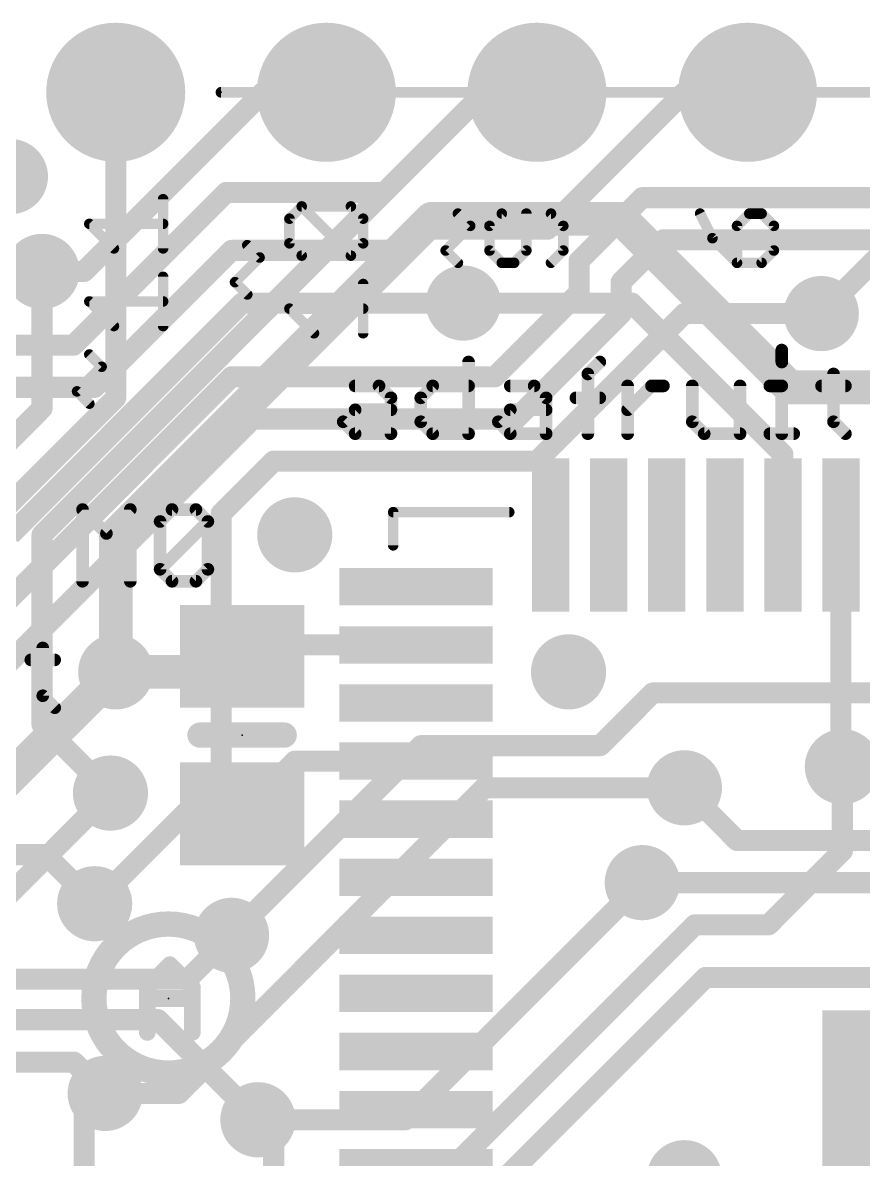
# Model space of a CAD drawing. Extents: x -9.1 to 62.5, y -8.5 to 33.
# Drawn here: x 28.09 to 38.23, y 8.73 to 22.43 of the extents above; entities that cross this region are included whole.
import ezdxf

# ---------------------------------------------------------------- set-up
doc = ezdxf.new("R2010")
doc.units = 0
for name, color, linetype in [('1', 12, 'CONTINUOUS'), ('16', 132, 'CONTINUOUS'), ('17', 110, 'CONTINUOUS'), ('18', 110, 'CONTINUOUS'), ('21', 40, 'CONTINUOUS'), ('23', 40, 'CONTINUOUS'), ('47', 253, 'CONTINUOUS')]:
    doc.layers.add(name, color=color, linetype=linetype)

# ---------------------------------------------------------------- blocks, each defined once
blk = doc.blocks.new('RECT')
blk.add_solid([(-0.5, -0.5), (0.5, -0.5), (-0.5, 0.5), (0.5, 0.5)])
blk = doc.blocks.new('ROUNDP')
at = {"const_width": 0.5}
blk.add_lwpolyline([(0, -0.25, 1), (0, 0.25, 1), (0, -0.25)], format="xyb", dxfattribs=at)
blk = doc.blocks.new('ROUNDV')
at = {"const_width": 0.5}
blk.add_lwpolyline([(0, -0.25, 1), (0, 0.25, 1), (0, -0.25)], format="xyb", dxfattribs=at)

msp = doc.modelspace()

# ---------------------------------------------------------------- linework, layer by layer
at = {"layer": '1'}
for points, const_width in [([(28.321, 16.256), (33.655, 21.59)], 0.254), ([(29.21, 17.907), (29.21, 21.59)], 0.254), ([(33.655, 21.59), (34.29, 21.59)], 0.254), ([(39.37, 20.574), (37.719, 18.923)], 0.254), ([(33.02, 20.066), (29.21, 16.256)], 0.4064), ([(35.306, 20.066), (33.02, 20.066)], 0.4064), ([(37.338, 18.034), (35.306, 20.066)], 0.4064), ([(28.321, 17.78), (28.321, 19.431)], 0.254), ([(33.401, 19.05), (35.433, 19.05)], 0.254), ([(35.433, 19.05), (37.256, 17.227)], 0.254), ([(39.563, 18.034), (37.338, 18.034)], 0.4064), ([(27.686, 16.383), (29.21, 17.907)], 0.254), ([(26.924, 16.383), (28.321, 17.78)], 0.254), ([(37.256, 17.227), (37.256, 16.255)], 0.254), ([(29.21, 16.256), (29.21, 14.605)], 0.4064), ([(28.321, 16.256), (28.321, 13.97)], 0.254), ([(37.956, 13.479), (37.956, 16.255)], 0.254), ([(30.744, 14.803), (30.734, 14.793)], 0.254), ([(32.831, 14.93), (30.744, 14.93)], 0.254), ([(30.744, 14.93), (30.744, 14.803)], 0.254), ([(29.21, 14.605), (30.861, 14.605)], 0.4064), ([(30.861, 14.793), (30.734, 14.793)], 0.254), ([(30.861, 14.605), (30.861, 14.793)], 0.254), ([(30.861, 14.605), (30.988, 14.478)], 0.254), ([(28.321, 13.97), (29.1465, 13.1445)], 0.254), ([(31.371, 13.53), (30.734, 12.893)], 0.254), ([(32.831, 13.53), (31.371, 13.53)], 0.254), ([(37.973, 13.462), (37.956, 13.479)], 0.254), ([(36.068, 13.208), (36.703, 12.573)], 0.254), ([(36.703, 12.573), (38.608, 12.573)], 0.254), ([(27.605, 12.402), (28.365, 12.402)], 0.254), ([(28.365, 12.402), (28.956, 11.811)], 0.254), ([(39.497, 12.065), (35.56, 12.065)], 0.254), ([(30.079, 10.902), (30.607, 11.43)], 0.254), ([(27.605, 10.902), (30.079, 10.902)], 0.254), ([(29.718, 10.414), (27.617, 10.414)], 0.254), ([(29.718, 10.414), (30.9245, 9.2075)], 0.254), ([(27.605, 9.902), (28.706, 9.902)], 0.254), ([(28.706, 9.902), (29.083, 9.525)], 0.254), ([(30.9245, 9.2075), (31.115, 9.017)], 0.254), ([(31.115, 9.017), (31.115, 7.239)], 0.254)]:
    msp.add_lwpolyline(points, dxfattribs=dict(at, const_width=const_width))
for points, const_width in [([(29.2735, 21.59, 1), (29.1465, 21.59)], 0.127), ([(33.655, 21.6535, 1), (33.655, 21.5265)], 0.127), ([(33.6999, 21.5451, 1), (33.6101, 21.6349)], 0.127), ([(34.29, 21.5265, 1), (34.29, 21.6535)], 0.127), ([(33.02, 20.1676, 1), (33.02, 19.9644)], 0.2032), ([(33.0918, 19.9942, 1), (32.9482, 20.1378)], 0.2032), ([(35.3778, 20.1378, 1), (35.2342, 19.9942)], 0.2032), ([(35.306, 19.9644, 1), (35.306, 20.1676)], 0.2032), ([(28.3845, 19.431, 1), (28.2575, 19.431)], 0.127), ([(33.401, 19.1135, 1), (33.401, 18.9865)], 0.127), ([(35.4779, 19.0949, 1), (35.3881, 19.0051)], 0.127), ([(35.433, 18.9865, 1), (35.433, 19.1135)], 0.127), ([(37.6741, 18.9679, 1), (37.7639, 18.8781)], 0.127), ([(37.338, 18.1356, 1), (37.338, 17.9324)], 0.2032), ([(37.2662, 17.9622, 1), (37.4098, 18.1058)], 0.2032), ([(29.1465, 17.907, 1), (29.2735, 17.907)], 0.127), ([(29.2549, 17.8621, 1), (29.1651, 17.9519)], 0.127), ([(28.2575, 17.78, 1), (28.3845, 17.78)], 0.127), ([(28.3659, 17.7351, 1), (28.2761, 17.8249)], 0.127), ([(37.3195, 17.227, 1), (37.1925, 17.227)], 0.127), ([(37.2111, 17.1821, 1), (37.3009, 17.2719)], 0.127), ([(29.3116, 16.256, 1), (29.1084, 16.256)], 0.2032), ([(28.3845, 16.256, 1), (28.2575, 16.256)], 0.127), ([(28.2761, 16.3009, 1), (28.3659, 16.2111)], 0.127), ([(29.1382, 16.3278, 1), (29.2818, 16.1842)], 0.2032), ([(37.1925, 16.255, 1), (37.3195, 16.255)], 0.127), ([(38.0195, 16.255, 1), (37.8925, 16.255)], 0.127), ([(30.744, 14.9935, 1), (30.744, 14.8665)], 0.127), ([(30.8075, 14.93, 1), (30.6805, 14.93)], 0.127), ([(30.7889, 14.7581, 1), (30.6991, 14.8479)], 0.127), ([(32.831, 14.8665, 1), (32.831, 14.9935)], 0.127), ([(29.21, 14.7066, 1), (29.21, 14.5034)], 0.2032), ([(30.734, 14.8565, 1), (30.734, 14.7295)], 0.127), ([(30.6891, 14.8379, 1), (30.7789, 14.7481)], 0.127), ([(30.6805, 14.803, 1), (30.8075, 14.803)], 0.127), ([(30.9245, 14.793, 1), (30.7975, 14.793)], 0.127), ([(30.861, 14.5034, 1), (30.861, 14.7066)], 0.2032), ([(30.861, 14.7295, 1), (30.861, 14.8565)], 0.127), ([(29.1084, 14.605, 1), (29.3116, 14.605)], 0.2032), ([(30.9059, 14.6499, 1), (30.8161, 14.5601)], 0.127), ([(30.7975, 14.605, 1), (30.9245, 14.605)], 0.127), ([(30.9431, 14.4331, 1), (31.0329, 14.5229)], 0.127), ([(28.3659, 14.0149, 1), (28.2761, 13.9251)], 0.127), ([(28.2575, 13.97, 1), (28.3845, 13.97)], 0.127), ([(31.371, 13.5935, 1), (31.371, 13.4665)], 0.127), ([(31.4159, 13.4851, 1), (31.3261, 13.5749)], 0.127), ([(32.831, 13.4665, 1), (32.831, 13.5935)], 0.127), ([(38.0009, 13.5239, 1), (37.9111, 13.4341)], 0.127), ([(37.9281, 13.4171, 1), (38.0179, 13.5069)], 0.127), ([(37.8925, 13.479, 1), (38.0195, 13.479)], 0.127), ([(36.1129, 13.2529, 1), (36.0231, 13.1631)], 0.127), ([(29.1016, 13.0996, 1), (29.1914, 13.1894)], 0.127), ([(30.6891, 12.9379, 1), (30.7789, 12.8481)], 0.127), ([(36.703, 12.6365, 1), (36.703, 12.5095)], 0.127), ([(36.6581, 12.5281, 1), (36.7479, 12.6179)], 0.127), ([(28.4099, 12.4469, 1), (28.3201, 12.3571)], 0.127), ([(28.365, 12.3385, 1), (28.365, 12.4655)], 0.127), ([(35.56, 12.1285, 1), (35.56, 12.0015)], 0.127), ([(28.9111, 11.7661, 1), (29.0009, 11.8559)], 0.127), ([(30.6519, 11.3851, 1), (30.5621, 11.4749)], 0.127), ([(30.0341, 10.9469, 1), (30.1239, 10.8571)], 0.127), ([(30.079, 10.8385, 1), (30.079, 10.9655)], 0.127), ([(29.7629, 10.4589, 1), (29.6731, 10.3691)], 0.127), ([(29.718, 10.3505, 1), (29.718, 10.4775)], 0.127), ([(28.7509, 9.9469, 1), (28.6611, 9.8571)], 0.127), ([(28.706, 9.8385, 1), (28.706, 9.9655)], 0.127), ([(29.0381, 9.4801, 1), (29.1279, 9.5699)], 0.127), ([(30.9694, 9.2524, 1), (30.8796, 9.1626)], 0.127), ([(30.8796, 9.1626, 1), (30.9694, 9.2524)], 0.127), ([(31.1785, 9.017, 1), (31.0515, 9.017)], 0.127), ([(31.0701, 8.9721, 1), (31.1599, 9.0619)], 0.127)]:
    msp.add_lwpolyline(points, format="xyb", dxfattribs=dict(at, const_width=const_width))
at = {"layer": '16'}
for points, const_width in [([(28.829, 19.431), (30.988, 21.59)], 0.254), ([(30.988, 21.59), (31.75, 21.59)], 0.254), ([(32.4485, 20.3835), (33.655, 21.59)], 0.254), ([(33.655, 21.59), (34.29, 21.59)], 0.254), ([(34.417, 19.939), (36.068, 21.59)], 0.254), ([(36.068, 21.59), (36.83, 21.59)], 0.254), ([(28.702, 18.542), (30.5435, 20.3835)], 0.254), ([(30.5435, 20.3835), (32.4485, 20.3835)], 0.254), ([(34.798, 19.558), (35.56, 20.32)], 0.254), ([(35.56, 20.32), (40.005, 20.32)], 0.254), ([(32.639, 19.685), (32.893, 19.939)], 0.254), ([(32.893, 19.939), (34.417, 19.939)], 0.254), ([(35.306, 19.304), (35.814, 19.812)], 0.254), ([(35.814, 19.812), (40.386, 19.812)], 0.254), ([(30.607, 19.685), (28.956, 18.034)], 0.254), ([(30.607, 19.685), (32.639, 19.685)], 0.254), ([(34.798, 19.177), (34.798, 19.558)], 0.254), ([(28.321, 19.431), (28.829, 19.431)], 0.254), ([(35.306, 18.923), (35.306, 19.304)], 0.254), ([(27.94, 16.256), (30.734, 19.05)], 0.254), ([(30.734, 19.05), (33.401, 19.05)], 0.254), ([(33.782, 18.161), (34.798, 19.177)], 0.254), ([(34.036, 17.653), (35.306, 18.923)], 0.254), ([(34.29, 17.145), (36.068, 18.923)], 0.254), ([(36.068, 18.923), (37.719, 18.923)], 0.254), ([(27.94, 18.542), (28.702, 18.542)], 0.254), ([(26.289, 13.843), (30.607, 18.161)], 0.254), ([(30.607, 18.161), (33.782, 18.161)], 0.254), ([(28.956, 18.034), (27.305, 18.034)], 0.254), ([(26.289, 13.081), (30.861, 17.653)], 0.254), ([(30.861, 17.653), (34.036, 17.653)], 0.254), ([(30.48, 16.51), (31.115, 17.145)], 0.254), ([(31.115, 17.145), (34.29, 17.145)], 0.254), ([(30.48, 13.335), (30.48, 16.51)], 0.254), ([(27.051, 12.446), (29.21, 14.605)], 0.4064), ([(35.052, 13.716), (35.687, 14.351)], 0.254), ([(35.687, 14.351), (39.497, 14.351)], 0.254), ([(30.607, 11.43), (32.893, 13.716)], 0.254), ([(32.893, 13.716), (35.052, 13.716)], 0.254), ([(37.973, 12.988), (37.973, 13.462)], 0.254), ([(37.973, 12.446), (37.973, 13.462)], 0.254), ([(28.956, 11.811), (30.48, 13.335)], 0.254), ([(29.972, 9.525), (33.655, 13.208)], 0.254), ([(33.655, 13.208), (36.068, 13.208)], 0.254), ([(27.559, 11.557), (29.1465, 13.1445)], 0.254), ([(37.084, 11.557), (37.973, 12.446)], 0.254), ([(35.56, 12.065), (32.7025, 9.2075)], 0.254), ([(36.195, 11.557), (30.353, 5.715)], 0.254), ([(36.195, 11.557), (37.084, 11.557)], 0.254), ([(33.528, 8.128), (36.322, 10.922)], 0.254), ([(36.322, 10.922), (40.513, 10.922)], 0.254), ([(29.083, 9.525), (28.829, 9.271)], 0.254), ([(29.083, 9.525), (29.972, 9.525)], 0.254), ([(28.829, 9.271), (28.829, 3.683)], 0.254), ([(32.7025, 9.2075), (30.9245, 9.2075)], 0.254)]:
    msp.add_lwpolyline(points, dxfattribs=dict(at, const_width=const_width))
for points, const_width in [([(30.988, 21.6535, 1), (30.988, 21.5265)], 0.127), ([(31.0329, 21.5451, 1), (30.9431, 21.6349)], 0.127), ([(31.75, 21.5265, 1), (31.75, 21.6535)], 0.127), ([(33.655, 21.6535, 1), (33.655, 21.5265)], 0.127), ([(33.6999, 21.5451, 1), (33.6101, 21.6349)], 0.127), ([(34.29, 21.5265, 1), (34.29, 21.6535)], 0.127), ([(36.068, 21.6535, 1), (36.068, 21.5265)], 0.127), ([(36.1129, 21.5451, 1), (36.0231, 21.6349)], 0.127), ([(36.83, 21.5265, 1), (36.83, 21.6535)], 0.127), ([(30.5435, 20.447, 1), (30.5435, 20.32)], 0.127), ([(30.5884, 20.3386, 1), (30.4986, 20.4284)], 0.127), ([(32.4036, 20.4284, 1), (32.4934, 20.3386)], 0.127), ([(32.4485, 20.32, 1), (32.4485, 20.447)], 0.127), ([(35.56, 20.3835, 1), (35.56, 20.2565)], 0.127), ([(35.6049, 20.2751, 1), (35.5151, 20.3649)], 0.127), ([(32.893, 20.0025, 1), (32.893, 19.8755)], 0.127), ([(32.9379, 19.8941, 1), (32.8481, 19.9839)], 0.127), ([(34.3721, 19.9839, 1), (34.4619, 19.8941)], 0.127), ([(34.417, 19.8755, 1), (34.417, 20.0025)], 0.127), ([(35.814, 19.8755, 1), (35.814, 19.7485)], 0.127), ([(35.8589, 19.7671, 1), (35.7691, 19.8569)], 0.127), ([(30.607, 19.7485, 1), (30.607, 19.6215)], 0.127), ([(30.6519, 19.6401, 1), (30.5621, 19.7299)], 0.127), ([(32.5941, 19.7299, 1), (32.6839, 19.6401)], 0.127), ([(32.639, 19.6215, 1), (32.639, 19.7485)], 0.127), ([(34.8615, 19.558, 1), (34.7345, 19.558)], 0.127), ([(34.7531, 19.6029, 1), (34.8429, 19.5131)], 0.127), ([(28.321, 19.4945, 1), (28.321, 19.3675)], 0.127), ([(28.7841, 19.4759, 1), (28.8739, 19.3861)], 0.127), ([(28.829, 19.3675, 1), (28.829, 19.4945)], 0.127), ([(35.3695, 19.304, 1), (35.2425, 19.304)], 0.127), ([(35.2611, 19.3489, 1), (35.3509, 19.2591)], 0.127), ([(30.734, 19.1135, 1), (30.734, 18.9865)], 0.127), ([(30.7789, 19.0051, 1), (30.6891, 19.0949)], 0.127), ([(33.401, 18.9865, 1), (33.401, 19.1135)], 0.127), ([(34.7345, 19.177, 1), (34.8615, 19.177)], 0.127), ([(34.8429, 19.1321, 1), (34.7531, 19.2219)], 0.127), ([(35.3509, 18.8781, 1), (35.2611, 18.9679)], 0.127), ([(36.068, 18.9865, 1), (36.068, 18.8595)], 0.127), ([(36.1129, 18.8781, 1), (36.0231, 18.9679)], 0.127), ([(37.719, 18.8595, 1), (37.719, 18.9865)], 0.127), ([(35.2425, 18.923, 1), (35.3695, 18.923)], 0.127), ([(28.6571, 18.5869, 1), (28.7469, 18.4971)], 0.127), ([(28.702, 18.4785, 1), (28.702, 18.6055)], 0.127), ([(30.607, 18.2245, 1), (30.607, 18.0975)], 0.127), ([(30.6519, 18.1161, 1), (30.5621, 18.2059)], 0.127), ([(33.7371, 18.2059, 1), (33.8269, 18.1161)], 0.127), ([(33.782, 18.0975, 1), (33.782, 18.2245)], 0.127), ([(28.9111, 18.0789, 1), (29.0009, 17.9891)], 0.127), ([(28.956, 17.9705, 1), (28.956, 18.0975)], 0.127), ([(30.861, 17.7165, 1), (30.861, 17.5895)], 0.127), ([(30.9059, 17.6081, 1), (30.8161, 17.6979)], 0.127), ([(33.9911, 17.6979, 1), (34.0809, 17.6081)], 0.127), ([(34.036, 17.5895, 1), (34.036, 17.7165)], 0.127), ([(31.115, 17.2085, 1), (31.115, 17.0815)], 0.127), ([(31.1599, 17.1001, 1), (31.0701, 17.1899)], 0.127), ([(34.29, 17.0815, 1), (34.29, 17.2085)], 0.127), ([(34.2451, 17.1899, 1), (34.3349, 17.1001)], 0.127), ([(30.5435, 16.51, 1), (30.4165, 16.51)], 0.127), ([(30.4351, 16.5549, 1), (30.5249, 16.4651)], 0.127), ([(29.2818, 14.5332, 1), (29.1382, 14.6768)], 0.2032), ([(35.687, 14.4145, 1), (35.687, 14.2875)], 0.127), ([(35.7319, 14.3061, 1), (35.6421, 14.3959)], 0.127), ([(32.893, 13.7795, 1), (32.893, 13.6525)], 0.127), ([(32.9379, 13.6711, 1), (32.8481, 13.7609)], 0.127), ([(35.052, 13.6525, 1), (35.052, 13.7795)], 0.127), ([(35.0071, 13.7609, 1), (35.0969, 13.6711)], 0.127), ([(38.0365, 13.462, 1), (37.9095, 13.462)], 0.127), ([(38.0365, 13.462, 1), (37.9095, 13.462)], 0.127), ([(30.5249, 13.2901, 1), (30.4351, 13.3799)], 0.127), ([(30.4165, 13.335, 1), (30.5435, 13.335)], 0.127), ([(33.655, 13.2715, 1), (33.655, 13.1445)], 0.127), ([(33.6999, 13.1631, 1), (33.6101, 13.2529)], 0.127), ([(36.068, 13.1445, 1), (36.068, 13.2715)], 0.127), ([(29.1914, 13.0996, 1), (29.1016, 13.1894)], 0.127), ([(37.9095, 12.988, 1), (38.0365, 12.988)], 0.127), ([(37.9095, 12.446, 1), (38.0365, 12.446)], 0.127), ([(38.0179, 12.4011, 1), (37.9281, 12.4909)], 0.127), ([(35.6049, 12.0201, 1), (35.5151, 12.1099)], 0.127), ([(28.9111, 11.8559, 1), (29.0009, 11.7661)], 0.127), ([(36.195, 11.6205, 1), (36.195, 11.4935)], 0.127), ([(36.2399, 11.5121, 1), (36.1501, 11.6019)], 0.127), ([(37.0391, 11.6019, 1), (37.1289, 11.5121)], 0.127), ([(37.084, 11.4935, 1), (37.084, 11.6205)], 0.127), ([(30.5621, 11.4749, 1), (30.6519, 11.3851)], 0.127), ([(36.322, 10.9855, 1), (36.322, 10.8585)], 0.127), ([(36.3669, 10.8771, 1), (36.2771, 10.9669)], 0.127), ([(29.083, 9.5885, 1), (29.083, 9.4615)], 0.127), ([(29.1279, 9.4801, 1), (29.0381, 9.5699)], 0.127), ([(29.9271, 9.5699, 1), (30.0169, 9.4801)], 0.127), ([(29.972, 9.4615, 1), (29.972, 9.5885)], 0.127), ([(28.8925, 9.271, 1), (28.7655, 9.271)], 0.127), ([(28.7841, 9.3159, 1), (28.8739, 9.2261)], 0.127), ([(30.9245, 9.271, 1), (30.9245, 9.144)], 0.127), ([(32.6576, 9.2524, 1), (32.7474, 9.1626)], 0.127), ([(32.7025, 9.144, 1), (32.7025, 9.271)], 0.127)]:
    msp.add_lwpolyline(points, format="xyb", dxfattribs=dict(at, const_width=const_width))
at = {"layer": '21'}
for points, const_width in [([(29.7815, 19.7083), (29.7815, 20.3014)], 0.127), ([(31.3047, 20.0664), (31.453, 20.2147)], 0.127), ([(31.453, 20.2147), (32.0462, 20.2147)], 0.127), ([(32.0462, 19.6215), (31.453, 20.2147)], 0.127), ([(32.0462, 20.2147), (32.1945, 20.0664)], 0.127), ([(33.485, 19.9796), (33.3367, 20.1279)], 0.127), ([(33.866, 20.1279), (33.7177, 19.9796)], 0.127), ([(34.4592, 20.1279), (33.866, 20.1279)], 0.127), ([(34.1626, 19.683), (34.1626, 20.1279)], 0.127), ([(34.6075, 19.9796), (34.4592, 20.1279)], 0.127), ([(36.2577, 20.1279), (36.406, 19.8313)], 0.127), ([(36.8509, 20.1279), (36.7026, 19.9796)], 0.127), ([(36.9992, 20.1279), (36.8509, 20.1279)], 0.127), ([(37.1475, 19.9796), (36.9992, 20.1279)], 0.127), ([(29.1883, 19.7083), (28.8917, 20.0048)], 0.127), ([(28.8917, 20.0048), (29.7815, 20.0048)], 0.127), ([(31.3047, 19.7698), (31.3047, 20.0664)], 0.127), ([(32.1945, 20.0664), (32.1945, 19.7698)], 0.127), ([(33.1884, 19.683), (33.485, 19.9796)], 0.127), ([(33.7177, 19.9796), (33.7177, 19.683)], 0.127), ([(34.6075, 19.683), (34.6075, 19.9796)], 0.127), ([(36.7026, 19.9796), (36.7026, 19.5347)], 0.127), ([(37.1475, 19.683), (37.1475, 19.9796)], 0.127), ([(36.406, 19.8313), (36.7026, 19.5347)], 0.127), ([(30.945, 19.5986), (30.7967, 19.7469)], 0.127), ([(31.453, 19.6215), (31.3047, 19.7698)], 0.127), ([(32.1945, 19.7698), (32.0462, 19.6215)], 0.127), ([(33.3367, 19.5347), (33.1884, 19.683)], 0.127), ([(33.7177, 19.683), (33.866, 19.5347)], 0.127), ([(34.0143, 19.5347), (34.1626, 19.683)], 0.127), ([(34.4592, 19.5347), (34.6075, 19.683)], 0.127), ([(36.9992, 19.5347), (37.1475, 19.683)], 0.127), ([(30.6484, 19.302), (30.945, 19.5986)], 0.127), ([(32.0462, 19.6215), (31.453, 19.6215)], 0.127), ([(33.866, 19.5347), (34.0143, 19.5347)], 0.127), ([(36.7026, 19.5347), (36.9992, 19.5347)], 0.127), ([(29.7815, 18.7727), (29.7815, 19.3659)], 0.127), ([(30.7967, 19.1537), (30.6484, 19.302)], 0.127), ([(32.1945, 18.686), (32.1945, 19.2792)], 0.127), ([(29.1883, 18.7727), (28.8917, 19.0693)], 0.127), ([(28.8917, 19.0693), (29.7815, 19.0693)], 0.127), ([(31.6013, 18.686), (31.3047, 18.9826)], 0.127), ([(31.3047, 18.9826), (32.1945, 18.9826)], 0.127), ([(29.04, 18.2821), (28.8917, 18.4304)], 0.127), ([(37.2426, 18.4836), (37.2426, 18.3395)], 0.1524), ([(33.4649, 18.3395), (33.4649, 17.4752)], 0.1524), ([(34.9038, 18.1955), (35.0479, 18.3395)], 0.1524), ([(28.7434, 17.9855), (29.04, 18.2821)], 0.127), ([(34.9038, 17.4752), (34.9038, 18.1955)], 0.1524), ([(37.8663, 18.1955), (37.8663, 17.6193)], 0.1524), ([(32.0973, 18.0514), (32.3854, 18.0514)], 0.1524), ([(32.3854, 18.0514), (32.5294, 17.9074)], 0.1524), ([(32.8887, 17.9074), (33.0328, 18.0514)], 0.1524), ([(33.0328, 18.0514), (33.4649, 18.0514)], 0.1524), ([(33.9683, 18.0514), (34.2564, 18.0514)], 0.1524), ([(34.2564, 18.0514), (34.4005, 17.9074)], 0.1524), ([(35.3834, 17.4752), (35.3834, 18.0514)], 0.1524), ([(35.3834, 17.7633), (35.6715, 18.0514)], 0.1524), ([(35.6715, 18.0514), (35.8156, 18.0514)], 0.1524), ([(36.163, 18.0514), (36.163, 17.6193)], 0.1524), ([(36.7393, 17.4752), (36.7393, 18.0514)], 0.1524), ([(37.0986, 18.0514), (37.2426, 18.0514)], 0.1524), ([(37.2426, 18.0514), (37.2426, 17.4752)], 0.1524), ([(37.7222, 18.0514), (38.0103, 18.0514)], 0.1524), ([(28.8917, 17.8372), (28.7434, 17.9855)], 0.127), ([(32.5294, 17.9074), (32.5294, 17.4752)], 0.1524), ([(32.8887, 17.6193), (32.8887, 17.9074)], 0.1524), ([(34.4005, 17.9074), (34.4005, 17.4752)], 0.1524), ([(34.7598, 17.9074), (35.0479, 17.9074)], 0.1524), ([(31.9532, 17.6193), (32.0973, 17.7633)], 0.1524), ([(32.0973, 17.7633), (32.5294, 17.7633)], 0.1524), ([(33.8242, 17.6193), (33.9683, 17.7633)], 0.1524), ([(33.9683, 17.7633), (34.4005, 17.7633)], 0.1524), ([(32.0973, 17.4752), (31.9532, 17.6193)], 0.1524), ([(33.0328, 17.4752), (32.8887, 17.6193)], 0.1524), ([(33.9683, 17.4752), (33.8242, 17.6193)], 0.1524), ([(36.163, 17.6193), (36.3071, 17.4752)], 0.1524), ([(37.8663, 17.6193), (38.0103, 17.4752)], 0.1524), ([(32.5294, 17.4752), (32.0973, 17.4752)], 0.1524), ([(33.4649, 17.4752), (33.0328, 17.4752)], 0.1524), ([(34.4005, 17.4752), (33.9683, 17.4752)], 0.1524), ([(36.3071, 17.4752), (36.7393, 17.4752)], 0.1524), ([(37.0986, 17.4752), (37.3867, 17.4752)], 0.1524), ([(28.8096, 15.6972), (28.8096, 16.5615)], 0.1524), ([(28.8096, 16.5615), (29.0977, 16.2734)], 0.1524), ([(29.0977, 16.2734), (29.3858, 16.5615)], 0.1524), ([(29.3858, 16.5615), (29.3858, 15.6972)], 0.1524), ([(29.7451, 16.4175), (29.8892, 16.5615)], 0.1524), ([(29.8892, 16.5615), (30.1773, 16.5615)], 0.1524), ([(30.1773, 16.5615), (30.3213, 16.4175)], 0.1524), ([(33.956, 16.53), (32.556, 16.53)], 0.127), ([(32.556, 16.53), (32.556, 16.13)], 0.127), ([(29.7451, 15.8413), (29.7451, 16.4175)], 0.1524), ([(29.7451, 15.8413), (30.3213, 16.4175)], 0.1524), ([(30.3213, 16.4175), (30.3213, 15.8413)], 0.1524), ([(29.8892, 15.6972), (29.7451, 15.8413)], 0.1524), ([(30.3213, 15.8413), (30.1773, 15.6972)], 0.1524), ([(30.1773, 15.6972), (29.8892, 15.6972)], 0.1524), ([(28.33, 14.8935), (28.33, 14.3173)], 0.1524), ([(28.1859, 14.7494), (28.474, 14.7494)], 0.1524), ([(28.33, 14.3173), (28.474, 14.1732)], 0.1524), ([(31.242, 13.843), (30.226, 13.843)], 0.3048), ([(29.591, 10.8039), (29.8622, 11.0751)], 0.2032), ([(29.8622, 11.0751), (30.1333, 10.8039)], 0.2032), ([(29.591, 10.2616), (29.591, 10.8039)], 0.2032), ([(30.1333, 10.8039), (30.1333, 10.2616)], 0.2032), ([(29.591, 10.6683), (30.1333, 10.6683)], 0.2032)]:
    msp.add_lwpolyline(points, dxfattribs=dict(at, const_width=const_width))
for points, const_width in [([(29.8133, 20.3014, 1), (29.7498, 20.3014)], 0.0635), ([(31.453, 20.2464, 1), (31.453, 20.1829)], 0.0635), ([(31.4755, 20.2371, 1), (31.4306, 20.1922)], 0.0635), ([(31.4755, 20.1922, 1), (31.4306, 20.2371)], 0.0635), ([(32.0687, 20.2371, 1), (32.0238, 20.1922)], 0.0635), ([(32.0462, 20.1829, 1), (32.0462, 20.2464)], 0.0635), ([(33.3592, 20.1504, 1), (33.3143, 20.1055)], 0.0635), ([(33.866, 20.1597, 1), (33.866, 20.0962)], 0.0635), ([(33.8885, 20.1055, 1), (33.8436, 20.1504)], 0.0635), ([(34.1944, 20.1279, 1), (34.1309, 20.1279)], 0.0635), ([(34.4817, 20.1504, 1), (34.4368, 20.1055)], 0.0635), ([(34.4592, 20.0962, 1), (34.4592, 20.1597)], 0.0635), ([(36.2861, 20.1421, 1), (36.2293, 20.1137)], 0.0635), ([(36.8509, 20.1597, 1), (36.8509, 20.0962)], 0.0635), ([(36.8734, 20.1055, 1), (36.8285, 20.1504)], 0.0635), ([(37.0217, 20.1504, 1), (36.9768, 20.1055)], 0.0635), ([(36.9992, 20.0962, 1), (36.9992, 20.1597)], 0.0635), ([(28.8917, 20.0366, 1), (28.8917, 19.9731)], 0.0635), ([(28.9142, 20.0273, 1), (28.8693, 19.9824)], 0.0635), ([(29.7815, 19.9731, 1), (29.7815, 20.0366)], 0.0635), ([(31.3365, 20.0664, 1), (31.273, 20.0664)], 0.0635), ([(31.2823, 20.0888, 1), (31.3272, 20.0439)], 0.0635), ([(32.2263, 20.0664, 1), (32.1628, 20.0664)], 0.0635), ([(32.172, 20.0439, 1), (32.217, 20.0888)], 0.0635), ([(33.5075, 19.9572, 1), (33.4626, 20.0021)], 0.0635), ([(33.4626, 19.9572, 1), (33.5075, 20.0021)], 0.0635), ([(33.7495, 19.9796, 1), (33.686, 19.9796)], 0.0635), ([(33.6953, 20.0021, 1), (33.7402, 19.9572)], 0.0635), ([(34.6393, 19.9796, 1), (34.5757, 19.9796)], 0.0635), ([(34.585, 19.9572, 1), (34.63, 20.0021)], 0.0635), ([(36.7344, 19.9796, 1), (36.6709, 19.9796)], 0.0635), ([(36.6802, 20.0021, 1), (36.7251, 19.9572)], 0.0635), ([(37.1793, 19.9796, 1), (37.1157, 19.9796)], 0.0635), ([(37.125, 19.9572, 1), (37.17, 20.0021)], 0.0635), ([(36.4285, 19.8538, 1), (36.3836, 19.8089)], 0.0635), ([(36.3776, 19.8171, 1), (36.4344, 19.8455)], 0.0635), ([(29.1659, 19.6858, 1), (29.2108, 19.7307)], 0.0635), ([(29.7498, 19.7083, 1), (29.8133, 19.7083)], 0.0635), ([(30.8192, 19.7694, 1), (30.7743, 19.7245)], 0.0635), ([(31.273, 19.7698, 1), (31.3365, 19.7698)], 0.0635), ([(31.3272, 19.7922, 1), (31.2823, 19.7473)], 0.0635), ([(32.1628, 19.7698, 1), (32.2263, 19.7698)], 0.0635), ([(32.217, 19.7473, 1), (32.172, 19.7922)], 0.0635), ([(33.2109, 19.7055, 1), (33.166, 19.6606)], 0.0635), ([(33.166, 19.7055, 1), (33.2109, 19.6606)], 0.0635), ([(33.7402, 19.7055, 1), (33.6953, 19.6606)], 0.0635), ([(34.1851, 19.6606, 1), (34.1402, 19.7055)], 0.0635), ([(34.63, 19.6606, 1), (34.585, 19.7055)], 0.0635), ([(37.17, 19.6606, 1), (37.125, 19.7055)], 0.0635), ([(30.9675, 19.5762, 1), (30.9226, 19.6211)], 0.0635), ([(30.9226, 19.5762, 1), (30.9675, 19.6211)], 0.0635), ([(31.453, 19.6532, 1), (31.453, 19.5898)], 0.0635), ([(31.4306, 19.599, 1), (31.4755, 19.644)], 0.0635), ([(32.0238, 19.644, 1), (32.0687, 19.599)], 0.0635), ([(32.0238, 19.599, 1), (32.0687, 19.644)], 0.0635), ([(32.0462, 19.5898, 1), (32.0462, 19.6532)], 0.0635), ([(33.3143, 19.5123, 1), (33.3592, 19.5572)], 0.0635), ([(33.686, 19.683, 1), (33.7495, 19.683)], 0.0635), ([(33.866, 19.5665, 1), (33.866, 19.503)], 0.0635), ([(33.8436, 19.5123, 1), (33.8885, 19.5572)], 0.0635), ([(33.9919, 19.5572, 1), (34.0368, 19.5123)], 0.0635), ([(34.0143, 19.503, 1), (34.0143, 19.5665)], 0.0635), ([(34.1309, 19.683, 1), (34.1944, 19.683)], 0.0635), ([(34.4368, 19.5572, 1), (34.4817, 19.5123)], 0.0635), ([(34.5757, 19.683, 1), (34.6393, 19.683)], 0.0635), ([(36.7026, 19.5665, 1), (36.7026, 19.503)], 0.0635), ([(36.6802, 19.5123, 1), (36.7251, 19.5572)], 0.0635), ([(36.9768, 19.5572, 1), (37.0217, 19.5123)], 0.0635), ([(36.9992, 19.503, 1), (36.9992, 19.5665)], 0.0635), ([(37.1157, 19.683, 1), (37.1793, 19.683)], 0.0635), ([(36.6709, 19.5347, 1), (36.7344, 19.5347)], 0.0635), ([(29.8133, 19.3659, 1), (29.7498, 19.3659)], 0.0635), ([(30.6709, 19.3245, 1), (30.626, 19.2796)], 0.0635), ([(30.626, 19.3245, 1), (30.6709, 19.2796)], 0.0635), ([(32.2263, 19.2792, 1), (32.1628, 19.2792)], 0.0635), ([(30.7743, 19.1313, 1), (30.8192, 19.1762)], 0.0635), ([(28.8917, 19.1011, 1), (28.8917, 19.0376)], 0.0635), ([(28.9142, 19.0918, 1), (28.8693, 19.0469)], 0.0635), ([(29.7815, 19.0376, 1), (29.7815, 19.1011)], 0.0635), ([(31.3047, 19.0143, 1), (31.3047, 18.9508)], 0.0635), ([(31.3272, 19.005, 1), (31.2823, 18.9601)], 0.0635), ([(32.1945, 18.9508, 1), (32.1945, 19.0143)], 0.0635), ([(29.1659, 18.7503, 1), (29.2108, 18.7952)], 0.0635), ([(29.7498, 18.7727, 1), (29.8133, 18.7727)], 0.0635), ([(31.5789, 18.6635, 1), (31.6238, 18.7084)], 0.0635), ([(32.1628, 18.686, 1), (32.2263, 18.686)], 0.0635), ([(28.9142, 18.4528, 1), (28.8693, 18.4079)], 0.0635), ([(37.2807, 18.4836, 1), (37.2045, 18.4836)], 0.0762), ([(33.503, 18.3395, 1), (33.4268, 18.3395)], 0.0762), ([(35.0748, 18.3126, 1), (35.0209, 18.3665)], 0.0762), ([(37.2045, 18.3395, 1), (37.2807, 18.3395)], 0.0762), ([(29.0625, 18.2596, 1), (29.0176, 18.3046)], 0.0635), ([(29.0176, 18.2596, 1), (29.0625, 18.3046)], 0.0635), ([(34.9419, 18.1955, 1), (34.8657, 18.1955)], 0.0762), ([(34.8769, 18.2224, 1), (34.9308, 18.1685)], 0.0762), ([(37.9044, 18.1955, 1), (37.8282, 18.1955)], 0.0762), ([(32.0973, 18.0895, 1), (32.0973, 18.0133)], 0.0762), ([(32.4123, 18.0784, 1), (32.3584, 18.0245)], 0.0762), ([(32.3854, 18.0133, 1), (32.3854, 18.0895)], 0.0762), ([(33.0328, 18.0895, 1), (33.0328, 18.0133)], 0.0762), ([(33.0597, 18.0245, 1), (33.0058, 18.0784)], 0.0762), ([(33.4649, 18.0133, 1), (33.4649, 18.0895)], 0.0762), ([(33.9683, 18.0895, 1), (33.9683, 18.0133)], 0.0762), ([(34.2833, 18.0784, 1), (34.2295, 18.0245)], 0.0762), ([(34.2564, 18.0133, 1), (34.2564, 18.0895)], 0.0762), ([(35.4215, 18.0514, 1), (35.3453, 18.0514)], 0.0762), ([(35.6715, 18.0895, 1), (35.6715, 18.0133)], 0.0762), ([(35.6985, 18.0245, 1), (35.6446, 18.0784)], 0.0762), ([(35.8156, 18.0133, 1), (35.8156, 18.0895)], 0.0762), ([(36.2011, 18.0514, 1), (36.1249, 18.0514)], 0.0762), ([(36.7774, 18.0514, 1), (36.7012, 18.0514)], 0.0762), ([(37.0986, 18.0895, 1), (37.0986, 18.0133)], 0.0762), ([(37.2807, 18.0514, 1), (37.2045, 18.0514)], 0.0762), ([(37.2426, 18.0133, 1), (37.2426, 18.0895)], 0.0762), ([(37.7222, 18.0895, 1), (37.7222, 18.0133)], 0.0762), ([(38.0103, 18.0133, 1), (38.0103, 18.0895)], 0.0762), ([(28.7659, 18.008, 1), (28.721, 17.9631)], 0.0635), ([(28.721, 18.008, 1), (28.7659, 17.9631)], 0.0635), ([(32.5675, 17.9074, 1), (32.4913, 17.9074)], 0.0762), ([(32.5025, 17.8804, 1), (32.5564, 17.9343)], 0.0762), ([(32.9268, 17.9074, 1), (32.8506, 17.9074)], 0.0762), ([(32.8618, 17.9343, 1), (32.9157, 17.8804)], 0.0762), ([(34.4386, 17.9074, 1), (34.3624, 17.9074)], 0.0762), ([(34.3735, 17.8804, 1), (34.4274, 17.9343)], 0.0762), ([(34.7598, 17.9455, 1), (34.7598, 17.8693)], 0.0762), ([(35.0479, 17.8693, 1), (35.0479, 17.9455)], 0.0762), ([(28.8693, 17.8148, 1), (28.9142, 17.8597)], 0.0635), ([(32.0973, 17.8014, 1), (32.0973, 17.7252)], 0.0762), ([(32.1242, 17.7364, 1), (32.0703, 17.7903)], 0.0762), ([(32.5294, 17.7252, 1), (32.5294, 17.8014)], 0.0762), ([(33.9683, 17.8014, 1), (33.9683, 17.7252)], 0.0762), ([(33.9952, 17.7364, 1), (33.9414, 17.7903)], 0.0762), ([(34.4005, 17.7252, 1), (34.4005, 17.8014)], 0.0762), ([(35.3565, 17.7903, 1), (35.4104, 17.7364)], 0.0762), ([(31.9801, 17.6462, 1), (31.9263, 17.5923)], 0.0762), ([(31.9263, 17.6462, 1), (31.9801, 17.5923)], 0.0762), ([(32.9157, 17.6462, 1), (32.8618, 17.5923)], 0.0762), ([(33.8512, 17.6462, 1), (33.7973, 17.5923)], 0.0762), ([(33.7973, 17.6462, 1), (33.8512, 17.5923)], 0.0762), ([(36.19, 17.6462, 1), (36.1361, 17.5923)], 0.0762), ([(37.8932, 17.6462, 1), (37.8393, 17.5923)], 0.0762), ([(32.0973, 17.5133, 1), (32.0973, 17.4371)], 0.0762), ([(32.0703, 17.4483, 1), (32.1242, 17.5021)], 0.0762), ([(32.5294, 17.4371, 1), (32.5294, 17.5133)], 0.0762), ([(32.8506, 17.6193, 1), (32.9268, 17.6193)], 0.0762), ([(33.0328, 17.5133, 1), (33.0328, 17.4371)], 0.0762), ([(33.0058, 17.4483, 1), (33.0597, 17.5021)], 0.0762), ([(33.4649, 17.4371, 1), (33.4649, 17.5133)], 0.0762), ([(33.9683, 17.5133, 1), (33.9683, 17.4371)], 0.0762), ([(33.9414, 17.4483, 1), (33.9952, 17.5021)], 0.0762), ([(34.4005, 17.4371, 1), (34.4005, 17.5133)], 0.0762), ([(36.1249, 17.6193, 1), (36.2011, 17.6193)], 0.0762), ([(36.3071, 17.5133, 1), (36.3071, 17.4371)], 0.0762), ([(36.2801, 17.4483, 1), (36.334, 17.5021)], 0.0762), ([(36.7393, 17.4371, 1), (36.7393, 17.5133)], 0.0762), ([(37.0986, 17.5133, 1), (37.0986, 17.4371)], 0.0762), ([(37.3867, 17.4371, 1), (37.3867, 17.5133)], 0.0762), ([(37.8282, 17.6193, 1), (37.9044, 17.6193)], 0.0762), ([(37.9834, 17.4483, 1), (38.0373, 17.5021)], 0.0762), ([(32.4913, 17.4752, 1), (32.5675, 17.4752)], 0.0762), ([(33.4268, 17.4752, 1), (33.503, 17.4752)], 0.0762), ([(34.3624, 17.4752, 1), (34.4386, 17.4752)], 0.0762), ([(34.8657, 17.4752, 1), (34.9419, 17.4752)], 0.0762), ([(35.3453, 17.4752, 1), (35.4215, 17.4752)], 0.0762), ([(36.7012, 17.4752, 1), (36.7774, 17.4752)], 0.0762), ([(37.2045, 17.4752, 1), (37.2807, 17.4752)], 0.0762), ([(28.8365, 16.5885, 1), (28.7826, 16.5346)], 0.0762), ([(28.8477, 16.5615, 1), (28.7715, 16.5615)], 0.0762), ([(29.4239, 16.5615, 1), (29.3477, 16.5615)], 0.0762), ([(29.4128, 16.5346, 1), (29.3589, 16.5885)], 0.0762), ([(29.8892, 16.5996, 1), (29.8892, 16.5234)], 0.0762), ([(29.9161, 16.5346, 1), (29.8622, 16.5885)], 0.0762), ([(30.2042, 16.5885, 1), (30.1503, 16.5346)], 0.0762), ([(30.1773, 16.5234, 1), (30.1773, 16.5996)], 0.0762), ([(32.556, 16.5617, 1), (32.556, 16.4983)], 0.0635), ([(32.5878, 16.53, 1), (32.5243, 16.53)], 0.0635), ([(33.956, 16.4983, 1), (33.956, 16.5617)], 0.0635), ([(29.7832, 16.4175, 1), (29.707, 16.4175)], 0.0762), ([(29.7182, 16.4444, 1), (29.772, 16.3905)], 0.0762), ([(30.3594, 16.4175, 1), (30.2832, 16.4175)], 0.0762), ([(30.3483, 16.3905, 1), (30.2944, 16.4444)], 0.0762), ([(30.2944, 16.3905, 1), (30.3483, 16.4444)], 0.0762), ([(29.0708, 16.3004, 1), (29.1246, 16.2465)], 0.0762), ([(29.0708, 16.2465, 1), (29.1246, 16.3004)], 0.0762), ([(32.5243, 16.13, 1), (32.5878, 16.13)], 0.0635), ([(29.772, 15.8682, 1), (29.7182, 15.8143)], 0.0762), ([(29.7182, 15.8682, 1), (29.772, 15.8143)], 0.0762), ([(30.3483, 15.8143, 1), (30.2944, 15.8682)], 0.0762), ([(29.707, 15.8413, 1), (29.7832, 15.8413)], 0.0762), ([(29.8892, 15.7353, 1), (29.8892, 15.6591)], 0.0762), ([(29.8622, 15.6703, 1), (29.9161, 15.7241)], 0.0762), ([(30.1503, 15.7241, 1), (30.2042, 15.6703)], 0.0762), ([(30.1773, 15.6591, 1), (30.1773, 15.7353)], 0.0762), ([(30.2832, 15.8413, 1), (30.3594, 15.8413)], 0.0762), ([(28.7715, 15.6972, 1), (28.8477, 15.6972)], 0.0762), ([(29.3477, 15.6972, 1), (29.4239, 15.6972)], 0.0762), ([(28.3681, 14.8935, 1), (28.2919, 14.8935)], 0.0762), ([(28.1859, 14.7875, 1), (28.1859, 14.7113)], 0.0762), ([(28.474, 14.7113, 1), (28.474, 14.7875)], 0.0762), ([(28.3569, 14.3442, 1), (28.303, 14.2903)], 0.0762), ([(28.2919, 14.3173, 1), (28.3681, 14.3173)], 0.0762), ([(28.4471, 14.1463, 1), (28.501, 14.2001)], 0.0762), ([(30.226, 13.9192, 1), (30.226, 13.7668)], 0.1524), ([(31.242, 13.7668, 1), (31.242, 13.9192)], 0.1524), ([(29.845, 9.77, 1), (29.845, 11.566, 1), (29.845, 9.77)], 0.3048), ([(29.8981, 11.111, 1), (29.8262, 11.0392)], 0.1016), ([(29.8981, 11.0392, 1), (29.8262, 11.111)], 0.1016), ([(29.6418, 10.8039, 1), (29.5402, 10.8039)], 0.1016), ([(29.5551, 10.8398, 1), (29.6269, 10.768)], 0.1016), ([(30.1841, 10.8039, 1), (30.0825, 10.8039)], 0.1016), ([(30.0974, 10.768, 1), (30.1692, 10.8398)], 0.1016), ([(29.591, 10.7191, 1), (29.591, 10.6175)], 0.1016), ([(30.1333, 10.6175, 1), (30.1333, 10.7191)], 0.1016), ([(29.5402, 10.2616, 1), (29.6418, 10.2616)], 0.1016), ([(30.0825, 10.2616, 1), (30.1841, 10.2616)], 0.1016)]:
    msp.add_lwpolyline(points, format="xyb", dxfattribs=dict(at, const_width=const_width))
at = {"layer": '23'}
for p in [(30.48, 21.59), (30.734, 13.843), (29.845, 10.668)]:
    msp.add_point(p, dxfattribs=at)
at = {"layer": '47', "const_width": 0.13}
msp.add_lwpolyline([(30.48, 21.59), (62.402, 21.59)], dxfattribs=at)
at = {"layer": '47', "const_width": 0.065}
msp.add_lwpolyline([(30.48, 21.6225, 1), (30.48, 21.5575)], format="xyb", dxfattribs=at)

# ---------------------------------------------------------------- block references
at = {"layer": '1', "rotation": 270}
for p, xscale, yscale in [((34.456, 16.255), 1.85, 0.45), ((35.156, 16.255), 1.85, 0.45), ((35.856, 16.255), 1.85, 0.45), ((36.556, 16.255), 1.85, 0.45), ((37.256, 16.255), 1.85, 0.45), ((37.956, 16.255), 1.85, 0.45), ((30.734, 14.793), 1.24, 1.5), ((30.734, 12.893), 1.24, 1.5)]:
    msp.add_blockref('RECT', p, dxfattribs=dict(at, xscale=xscale, yscale=yscale))
at = {"layer": '1', "xscale": 1.85, "yscale": 0.45}
for p in [(32.831, 15.63), (32.831, 14.93), (32.831, 14.23), (32.831, 13.53), (32.831, 12.83), (32.831, 12.13), (32.831, 11.43), (32.831, 10.73), (32.831, 10.03), (32.831, 9.33), (32.831, 8.63)]:
    msp.add_blockref('RECT', p, dxfattribs=at)
at = {"layer": '16', "xscale": 1.5, "yscale": 2, "rotation": 180}
msp.add_blockref('RECT', (38.481, 9.525), dxfattribs=at)
at = {"layer": '17', "xscale": 1.6764, "yscale": 1.6764, "rotation": 90}
for p in [(29.21, 21.59), (29.21, 21.59), (31.75, 21.59), (31.75, 21.59), (34.29, 21.59), (34.29, 21.59), (36.83, 21.59), (36.83, 21.59)]:
    msp.add_blockref('ROUNDP', p, dxfattribs=at)
at = {"layer": '18', "xscale": 0.9064, "yscale": 0.9064}
for p in [(27.94, 20.574), (27.94, 20.574), (28.321, 19.431), (28.321, 19.431), (33.401, 19.05), (33.401, 19.05), (37.719, 18.923), (37.719, 18.923), (31.369, 16.256), (31.369, 16.256), (29.21, 14.605), (29.21, 14.605), (34.671, 14.605), (34.671, 14.605), (37.973, 13.462), (37.973, 13.462), (29.1465, 13.1445), (29.1465, 13.1445), (36.068, 13.208), (36.068, 13.208), (35.56, 12.065), (35.56, 12.065), (28.956, 11.811), (28.956, 11.811), (30.607, 11.43), (30.607, 11.43), (29.083, 9.525), (29.083, 9.525), (30.9245, 9.2075), (30.9245, 9.2075), (36.068, 8.509), (36.068, 8.509)]:
    msp.add_blockref('ROUNDV', p, dxfattribs=at)

doc.saveas('drawing.dxf')
